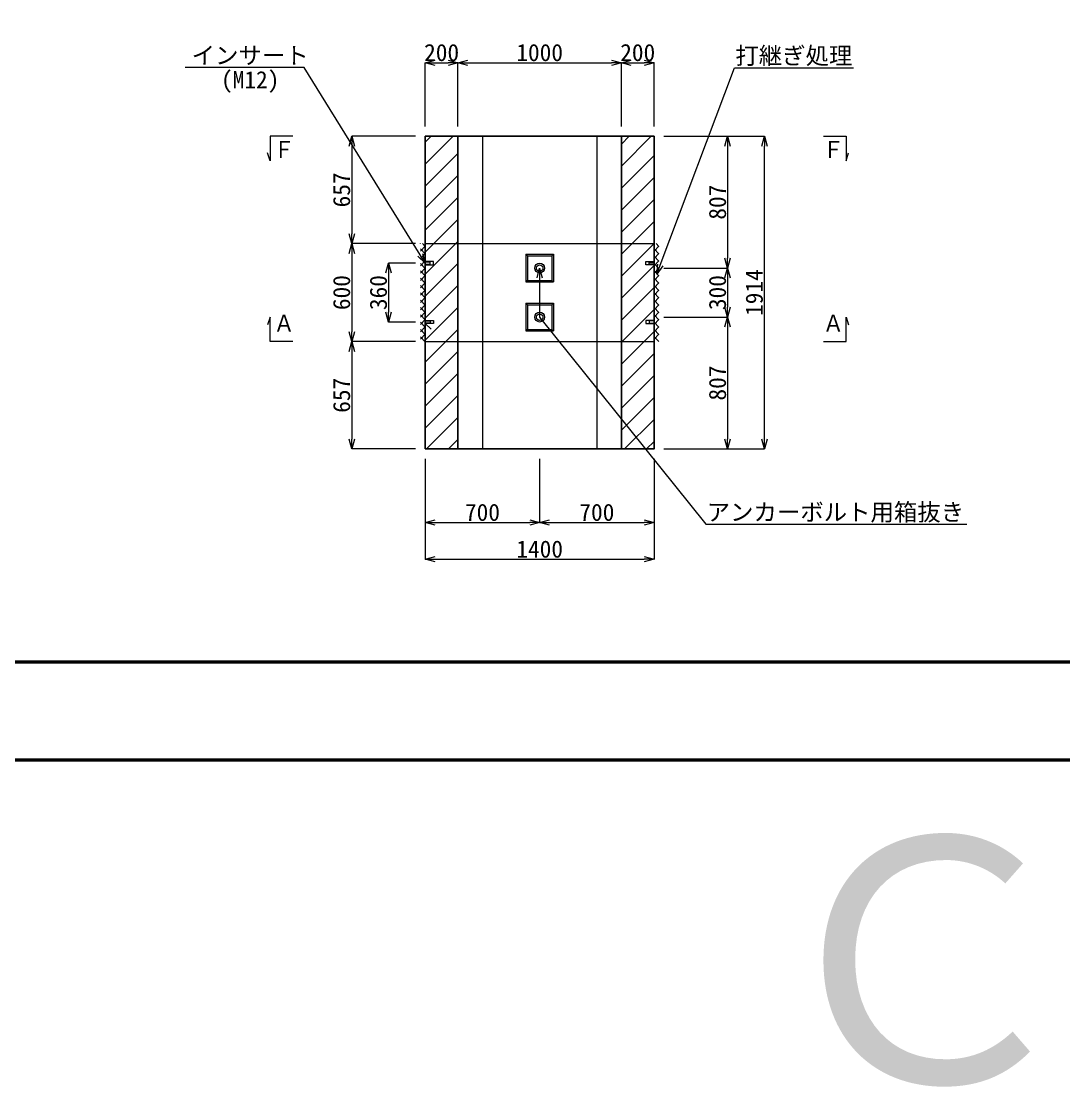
# Model space of a CAD drawing. Header units: millimetres. Extents: x 0 to 126150, y -2000 to 17820.
# Drawn here: x 106998 to 113377, y -2000 to 4521 of the extents above; entities that cross this region are included whole.
import ezdxf
from ezdxf import colors
from ezdxf.entities.mleader import LeaderData, LeaderLine
from ezdxf.enums import TextEntityAlignment as Align
from ezdxf.math import Vec2, Vec3

# ---------------------------------------------------------------- set-up
doc = ezdxf.new("R2010")
doc.units = ezdxf.units.MM
doc.header["$LTSCALE"] = 30
for name, color, linetype, lineweight in [('0その他', 7, 'Continuous', 13), ('0寸法', 7, 'Continuous', 5), ('0文字', 41, 'Continuous', 5), ('1Pca-BOX', 3, 'Continuous', 25), ('1アンカーボルト孔', 30, 'Continuous', 13), ('1打継ぎ処理', 8, 'Continuous', 9), ('3インサート', 32, 'Continuous', 13), ('D-TTL', 2, 'Continuous', 50)]:
    doc.layers.add(name, color=color, linetype=linetype, lineweight=lineweight)
doc.layers.add('D-WORK作業ﾚｲﾔ', color=9, linetype='Continuous', lineweight=5, plot=False)
doc.styles.get("Standard").update_dxf_attribs({"font": 'MS Gothic.ttf'})
doc.styles.add('寸法文字', font='MS Gothic.ttf')
doc.dimstyles.new('1／30', dxfattribs={"dimscale": 30, "dimtxt": 3.5, "dimasz": 2, "dimexe": 0, "dimexo": 2, "dimgap": 0.3, "dimtad": 1, "dimdec": 0, "dimzin": 1, "dimdsep": 46, "dimtxsty": '寸法文字', "dimblk": 'OPEN30', "dimcen": 2.5, "dimclrd": 256, "dimclre": 256, "dimclrt": 256, "dimadec": 0, "dimazin": 0, "dimtfac": 1, "dimtdec": 0, "dimtmove": 0, "dimatfit": 3, "dimldrblk": 'OPEN30', "dimfxl": 1, "dimlwd": -1, "dimlwe": -1, "dimarcsym": 0})

# ---------------------------------------------------------------- blocks, each defined once
blk = doc.blocks.new('_Open30')
at = {"color": 0, "linetype": 'ByBlock', "lineweight": -2}
for p, q in [((-1, 0.27), (0, 0)), ((0, 0), (-1, -0.27)), ((0, 0), (-1, 0))]:
    blk.add_line(p, q, dxfattribs=at)
blk = doc.blocks.new('*D381')
at = {"layer": '0寸法', "transparency": 16777216}
for p, q in [((110930.1, 3817.3), (111545.1, 3817.3)), ((111545.1, 1963.3), (111545.1, 3757.3)), ((110930.1, 1903.3), (111545.1, 1903.3))]:
    blk.add_line(p, q, dxfattribs=at)
at = {"layer": 'Defpoints', "color": 0, "transparency": 16777216}
for p in [(110870.1, 3817.3), (111545.1, 3817.3), (110870.1, 1903.3)]:
    blk.add_point(p, dxfattribs=at)
at = {"layer": '0寸法', "transparency": 16777216, "xscale": 60, "yscale": 60, "zscale": 60}
for p, rotation in [((111545.1, 3817.3), 90), ((111545.1, 1903.3), 270)]:
    blk.add_blockref('_Open30', p, dxfattribs=dict(at, rotation=rotation))
at = {"layer": '0寸法', "transparency": 16777216, "insert": (111483.6, 2860.3), "char_height": 105, "attachment_point": 5, "rotation": 90, "style": '寸法文字'}
blk.add_mtext('1914', dxfattribs=at)
blk = doc.blocks.new('*D382')
at = {"layer": '0寸法', "transparency": 16777216}
for p, q in [((109470.1, 3877.3), (109470.1, 4267.3)), ((109530.1, 4267.3), (109610.1, 4267.3)), ((109670.1, 3877.3), (109670.1, 4267.3))]:
    blk.add_line(p, q, dxfattribs=at)
at = {"layer": 'Defpoints', "color": 0, "transparency": 16777216}
for p in [(109670.1, 4267.3), (109470.1, 3817.3), (109670.1, 3817.3)]:
    blk.add_point(p, dxfattribs=at)
at = {"layer": '0寸法', "transparency": 16777216, "xscale": 60, "yscale": 60, "zscale": 60, "rotation": 180}
blk.add_blockref('_Open30', (109470.1, 4267.3), dxfattribs=at)
at = {"layer": '0寸法', "transparency": 16777216, "xscale": 60, "yscale": 60, "zscale": 60}
blk.add_blockref('_Open30', (109670.1, 4267.3), dxfattribs=at)
at = {"layer": '0寸法', "transparency": 16777216, "insert": (109570.1, 4328.8), "char_height": 105, "attachment_point": 5, "style": '寸法文字'}
blk.add_mtext('200', dxfattribs=at)
blk = doc.blocks.new('*D383')
at = {"layer": '0寸法', "transparency": 16777216}
for p, q in [((109670.1, 3877.3), (109670.1, 4267.3)), ((109730.1, 4267.3), (110610.1, 4267.3)), ((110670.1, 3877.3), (110670.1, 4267.3))]:
    blk.add_line(p, q, dxfattribs=at)
at = {"layer": 'Defpoints', "color": 0, "transparency": 16777216}
for p in [(110670.1, 4267.3), (109670.1, 3817.3), (110670.1, 3817.3)]:
    blk.add_point(p, dxfattribs=at)
at = {"layer": '0寸法', "transparency": 16777216, "xscale": 60, "yscale": 60, "zscale": 60, "rotation": 180}
blk.add_blockref('_Open30', (109670.1, 4267.3), dxfattribs=at)
at = {"layer": '0寸法', "transparency": 16777216, "xscale": 60, "yscale": 60, "zscale": 60}
blk.add_blockref('_Open30', (110670.1, 4267.3), dxfattribs=at)
at = {"layer": '0寸法', "transparency": 16777216, "insert": (110170.1, 4328.8), "char_height": 105, "attachment_point": 5, "style": '寸法文字'}
blk.add_mtext('1000', dxfattribs=at)
blk = doc.blocks.new('*D384')
at = {"layer": '0寸法', "transparency": 16777216}
for p, q in [((110670.1, 3877.3), (110670.1, 4267.3)), ((110730.1, 4267.3), (110810.1, 4267.3)), ((110870.1, 3877.3), (110870.1, 4267.3))]:
    blk.add_line(p, q, dxfattribs=at)
at = {"layer": 'Defpoints', "color": 0, "transparency": 16777216}
for p in [(110870.1, 4267.3), (110670.1, 3817.3), (110870.1, 3817.3)]:
    blk.add_point(p, dxfattribs=at)
at = {"layer": '0寸法', "transparency": 16777216, "xscale": 60, "yscale": 60, "zscale": 60, "rotation": 180}
blk.add_blockref('_Open30', (110670.1, 4267.3), dxfattribs=at)
at = {"layer": '0寸法', "transparency": 16777216, "xscale": 60, "yscale": 60, "zscale": 60}
blk.add_blockref('_Open30', (110870.1, 4267.3), dxfattribs=at)
at = {"layer": '0寸法', "transparency": 16777216, "insert": (110770.1, 4328.8), "char_height": 105, "attachment_point": 5, "style": '寸法文字'}
blk.add_mtext('200', dxfattribs=at)
blk = doc.blocks.new('*D385')
at = {"layer": '0寸法', "transparency": 16777216}
for p, q in [((109470.1, 1843.3), (109470.1, 1228.3)), ((110870.1, 1843.3), (110870.1, 1228.3)), ((109530.1, 1228.3), (110810.1, 1228.3))]:
    blk.add_line(p, q, dxfattribs=at)
at = {"layer": 'Defpoints', "color": 0, "transparency": 16777216}
for p in [(109470.1, 1903.3), (110870.1, 1903.3), (110870.1, 1228.3)]:
    blk.add_point(p, dxfattribs=at)
at = {"layer": '0寸法', "transparency": 16777216, "xscale": 60, "yscale": 60, "zscale": 60, "rotation": 180}
blk.add_blockref('_Open30', (109470.1, 1228.3), dxfattribs=at)
at = {"layer": '0寸法', "transparency": 16777216, "xscale": 60, "yscale": 60, "zscale": 60}
blk.add_blockref('_Open30', (110870.1, 1228.3), dxfattribs=at)
at = {"layer": '0寸法', "transparency": 16777216, "insert": (110170.1, 1289.8), "char_height": 105, "attachment_point": 5, "style": '寸法文字'}
blk.add_mtext('1400', dxfattribs=at)
blk = doc.blocks.new('*D317')
at = {"layer": '0寸法', "transparency": 16777216}
for p, q in [((109470.1, 1843.3), (109470.1, 1453.3)), ((110170.1, 1843.3), (110170.1, 1453.3)), ((109530.1, 1453.3), (110110.1, 1453.3))]:
    blk.add_line(p, q, dxfattribs=at)
at = {"layer": 'Defpoints', "color": 0, "transparency": 16777216}
for p in [(109470.1, 1903.3), (110170.1, 1903.3), (110170.1, 1453.3)]:
    blk.add_point(p, dxfattribs=at)
at = {"layer": '0寸法', "transparency": 16777216, "xscale": 60, "yscale": 60, "zscale": 60, "rotation": 180}
blk.add_blockref('_Open30', (109470.1, 1453.3), dxfattribs=at)
at = {"layer": '0寸法', "transparency": 16777216, "xscale": 60, "yscale": 60, "zscale": 60}
blk.add_blockref('_Open30', (110170.1, 1453.3), dxfattribs=at)
at = {"layer": '0寸法', "transparency": 16777216, "insert": (109820.1, 1514.8), "char_height": 105, "attachment_point": 5, "style": '寸法文字'}
blk.add_mtext('700', dxfattribs=at)
blk = doc.blocks.new('*D316')
at = {"layer": '0寸法', "transparency": 16777216}
for p, q in [((110170.1, 1843.3), (110170.1, 1453.3)), ((110870.1, 1843.3), (110870.1, 1453.3)), ((110230.1, 1453.3), (110810.1, 1453.3))]:
    blk.add_line(p, q, dxfattribs=at)
at = {"layer": 'Defpoints', "color": 0, "transparency": 16777216}
for p in [(110170.1, 1903.3), (110870.1, 1903.3), (110870.1, 1453.3)]:
    blk.add_point(p, dxfattribs=at)
at = {"layer": '0寸法', "transparency": 16777216, "xscale": 60, "yscale": 60, "zscale": 60, "rotation": 180}
blk.add_blockref('_Open30', (110170.1, 1453.3), dxfattribs=at)
at = {"layer": '0寸法', "transparency": 16777216, "xscale": 60, "yscale": 60, "zscale": 60}
blk.add_blockref('_Open30', (110870.1, 1453.3), dxfattribs=at)
at = {"layer": '0寸法', "transparency": 16777216, "insert": (110520.1, 1514.8), "char_height": 105, "attachment_point": 5, "style": '寸法文字'}
blk.add_mtext('700', dxfattribs=at)
blk = doc.blocks.new('アンカーボルト箱抜_平面')
for p, q in [((-85, -85), (-85, 85)), ((-85, 85), (85, 85)), ((-75, 75), (-85, 85)), ((-75, -75), (-75, 75)), ((-75, 75), (75, 75)), ((75, 75), (85, 85)), ((75, -75), (75, 75)), ((85, -85), (85, 85)), ((-75, -75), (-85, -85)), ((-85, -85), (85, -85)), ((-75, -75), (75, -75)), ((75, -75), (85, -85))]:
    blk.add_line(p, q)
for radius in [30, 20]:
    blk.add_circle((0, 0), radius)
blk = doc.blocks.new('*D413')
at = {"layer": '0寸法', "transparency": 16777216}
for p, q in [((109410.1, 3817.3), (109020.1, 3817.3)), ((109020.1, 3757.3), (109020.1, 3220.3)), ((109410.1, 3160.3), (109020.1, 3160.3))]:
    blk.add_line(p, q, dxfattribs=at)
at = {"layer": 'Defpoints', "color": 0, "transparency": 16777216}
for p in [(109470.1, 3817.3), (109020.1, 3160.3), (109470.1, 3160.3)]:
    blk.add_point(p, dxfattribs=at)
at = {"layer": '0寸法', "transparency": 16777216, "xscale": 60, "yscale": 60, "zscale": 60}
for p, rotation in [((109020.1, 3817.3), 90), ((109020.1, 3160.3), 270)]:
    blk.add_blockref('_Open30', p, dxfattribs=dict(at, rotation=rotation))
at = {"layer": '0寸法', "transparency": 16777216, "insert": (108958.6, 3488.8), "char_height": 105, "attachment_point": 5, "rotation": 90, "style": '寸法文字'}
blk.add_mtext('657', dxfattribs=at)
blk = doc.blocks.new('*D414')
at = {"layer": '0寸法', "transparency": 16777216}
for p, q in [((109410.1, 3160.3), (109020.1, 3160.3)), ((109020.1, 3100.3), (109020.1, 2620.3)), ((109410.1, 2560.3), (109020.1, 2560.3))]:
    blk.add_line(p, q, dxfattribs=at)
at = {"layer": 'Defpoints', "color": 0, "transparency": 16777216}
for p in [(109470.1, 3160.3), (109020.1, 2560.3), (109470.1, 2560.3)]:
    blk.add_point(p, dxfattribs=at)
at = {"layer": '0寸法', "transparency": 16777216, "xscale": 60, "yscale": 60, "zscale": 60}
for p, rotation in [((109020.1, 3160.3), 90), ((109020.1, 2560.3), 270)]:
    blk.add_blockref('_Open30', p, dxfattribs=dict(at, rotation=rotation))
at = {"layer": '0寸法', "transparency": 16777216, "insert": (108958.6, 2860.3), "char_height": 105, "attachment_point": 5, "rotation": 90, "style": '寸法文字'}
blk.add_mtext('600', dxfattribs=at)
blk = doc.blocks.new('*D415')
at = {"layer": '0寸法', "transparency": 16777216}
for p, q in [((109410.1, 2560.3), (109020.1, 2560.3)), ((109020.1, 2500.3), (109020.1, 1963.3)), ((109410.1, 1903.3), (109020.1, 1903.3))]:
    blk.add_line(p, q, dxfattribs=at)
at = {"layer": 'Defpoints', "color": 0, "transparency": 16777216}
for p in [(109470.1, 2560.3), (109020.1, 1903.3), (109470.1, 1903.3)]:
    blk.add_point(p, dxfattribs=at)
at = {"layer": '0寸法', "transparency": 16777216, "xscale": 60, "yscale": 60, "zscale": 60}
for p, rotation in [((109020.1, 2560.3), 90), ((109020.1, 1903.3), 270)]:
    blk.add_blockref('_Open30', p, dxfattribs=dict(at, rotation=rotation))
at = {"layer": '0寸法', "transparency": 16777216, "insert": (108958.6, 2231.8), "char_height": 105, "attachment_point": 5, "rotation": 90, "style": '寸法文字'}
blk.add_mtext('657', dxfattribs=at)
blk = doc.blocks.new('*D416')
at = {"layer": '0寸法', "transparency": 16777216}
for p, q in [((110930.1, 3817.3), (111320.1, 3817.3)), ((111320.1, 3757.3), (111320.1, 3070.3)), ((110930.1, 3010.3), (111320.1, 3010.3))]:
    blk.add_line(p, q, dxfattribs=at)
at = {"layer": 'Defpoints', "color": 0, "transparency": 16777216}
for p in [(110870.1, 3817.3), (110870.1, 3010.3), (111320.1, 3010.3)]:
    blk.add_point(p, dxfattribs=at)
at = {"layer": '0寸法', "transparency": 16777216, "xscale": 60, "yscale": 60, "zscale": 60}
for p, rotation in [((111320.1, 3817.3), 90), ((111320.1, 3010.3), 270)]:
    blk.add_blockref('_Open30', p, dxfattribs=dict(at, rotation=rotation))
at = {"layer": '0寸法', "transparency": 16777216, "insert": (111258.6, 3413.8), "char_height": 105, "attachment_point": 5, "rotation": 90, "style": '寸法文字'}
blk.add_mtext('807', dxfattribs=at)
blk = doc.blocks.new('*D417')
at = {"layer": '0寸法', "transparency": 16777216}
for p, q in [((110930.1, 3010.3), (111320.1, 3010.3)), ((111320.1, 2950.3), (111320.1, 2770.3)), ((110930.1, 2710.3), (111320.1, 2710.3))]:
    blk.add_line(p, q, dxfattribs=at)
at = {"layer": 'Defpoints', "color": 0, "transparency": 16777216}
for p in [(110870.1, 3010.3), (110870.1, 2710.3), (111320.1, 2710.3)]:
    blk.add_point(p, dxfattribs=at)
at = {"layer": '0寸法', "transparency": 16777216, "xscale": 60, "yscale": 60, "zscale": 60}
for p, rotation in [((111320.1, 3010.3), 90), ((111320.1, 2710.3), 270)]:
    blk.add_blockref('_Open30', p, dxfattribs=dict(at, rotation=rotation))
at = {"layer": '0寸法', "transparency": 16777216, "insert": (111258.6, 2860.3), "char_height": 105, "attachment_point": 5, "rotation": 90, "style": '寸法文字'}
blk.add_mtext('300', dxfattribs=at)
blk = doc.blocks.new('*D418')
at = {"layer": '0寸法', "transparency": 16777216}
for p, q in [((110930.1, 2710.3), (111320.1, 2710.3)), ((111320.1, 2650.3), (111320.1, 1963.3)), ((110930.1, 1903.3), (111320.1, 1903.3))]:
    blk.add_line(p, q, dxfattribs=at)
at = {"layer": 'Defpoints', "color": 0, "transparency": 16777216}
for p in [(110870.1, 2710.3), (110870.1, 1903.3), (111320.1, 1903.3)]:
    blk.add_point(p, dxfattribs=at)
at = {"layer": '0寸法', "transparency": 16777216, "xscale": 60, "yscale": 60, "zscale": 60}
for p, rotation in [((111320.1, 2710.3), 90), ((111320.1, 1903.3), 270)]:
    blk.add_blockref('_Open30', p, dxfattribs=dict(at, rotation=rotation))
at = {"layer": '0寸法', "transparency": 16777216, "insert": (111258.6, 2306.8), "char_height": 105, "attachment_point": 5, "rotation": 90, "style": '寸法文字'}
blk.add_mtext('807', dxfattribs=at)
blk = doc.blocks.new('*D419')
at = {"layer": '0寸法', "transparency": 16777216}
for p, q in [((109410.1, 3040.3), (109245.1, 3040.3)), ((109245.1, 2980.3), (109245.1, 2740.3)), ((109410.1, 2680.3), (109245.1, 2680.3))]:
    blk.add_line(p, q, dxfattribs=at)
at = {"layer": 'Defpoints', "color": 0, "transparency": 16777216}
for p in [(109470.1, 3040.3), (109245.1, 2680.3), (109470.1, 2680.3)]:
    blk.add_point(p, dxfattribs=at)
at = {"layer": '0寸法', "transparency": 16777216, "xscale": 60, "yscale": 60, "zscale": 60}
for p, rotation in [((109245.1, 3040.3), 90), ((109245.1, 2680.3), 270)]:
    blk.add_blockref('_Open30', p, dxfattribs=dict(at, rotation=rotation))
at = {"layer": '0寸法', "transparency": 16777216, "insert": (109183.6, 2860.3), "char_height": 105, "attachment_point": 5, "rotation": 90, "style": '寸法文字'}
blk.add_mtext('360', dxfattribs=at)
blk = doc.blocks.new('A$C357E2984')
at = {"layer": '3インサート'}
for p, q in [((-50, 9.5), (0, 9.5)), ((-50, -9.5), (-50, 9.5)), ((-30, 6.5), (0, 6.5)), ((-30, -6.5), (-30, 6.5)), ((0, 9.5), (0, -9.5)), ((0, -9.5), (-50, -9.5)), ((0, -6.5), (-30, -6.5))]:
    blk.add_line(p, q, dxfattribs=at)

msp = doc.modelspace()

# ---------------------------------------------------------------- hatches: boundary and pattern name
at = {"layer": '0その他'}
h = msp.add_hatch(dxfattribs=at)
h.set_pattern_fill('ANSI31', color=256, scale=30)
h.set_pattern_definition([(45, (50460, 0), (-67.35192, 67.35192), [])])
h.paths.add_polyline_path([(109670.1, 3817.3), (109470.1, 3817.3), (109470.1, 1903.3), (109670.1, 1903.3)])
h.paths.add_polyline_path([(110870.1, 3817.3), (110670.1, 3817.3), (110670.1, 1903.3), (110870.1, 1903.3)])
at = {"layer": '1打継ぎ処理'}
h = msp.add_hatch(dxfattribs=at)
h.set_pattern_fill('ANSI37', color=256, scale=10)
h.paths.add_polyline_path([(109470.1, 3160.3), (109440.1, 3160.3), (109440.1, 2560.3), (109470.1, 2560.3)])
h = msp.add_hatch(dxfattribs=at)
h.set_pattern_fill('ANSI37', color=256, scale=10)
h.set_pattern_definition([(45, (1430, 0), (-22.45064, 22.45064), []), (135, (1430, 0), (-22.45064, -22.45064), [])])
h.paths.add_polyline_path([(110900.1, 3160.3), (110870.1, 3160.3), (110870.1, 2560.3), (110900.1, 2560.3)])

# ---------------------------------------------------------------- linework, layer by layer
at = {"layer": '0文字'}
for points in [[(108659.2, 3817.3), (108520.1, 3817.3), (108520.1, 3666.7), (108505.4, 3715.2)], [(111906, 3817.3), (112045.1, 3817.3), (112045.1, 3666.7), (112059.7, 3715.2)], [(108659.2, 2560.3), (108520.1, 2560.3), (108520.1, 2710.9), (108505.4, 2662.4)], [(111906, 2560.3), (112045.1, 2560.3), (112045.1, 2710.9), (112059.7, 2662.4)]]:
    msp.add_lwpolyline(points, dxfattribs=at)
at = {"layer": '1Pca-BOX'}
for p, q in [((109670.1, 3817.3), (109670.1, 1903.3)), ((110670.1, 3817.3), (110670.1, 1903.3))]:
    msp.add_line(p, q, dxfattribs=at)
at = {"layer": '1Pca-BOX', "lineweight": 9}
for p, q in [((109820.1, 3817.3), (109820.1, 1903.3)), ((110520.1, 3817.3), (110520.1, 1903.3))]:
    msp.add_line(p, q, dxfattribs=at)
at = {"layer": '1Pca-BOX'}
msp.add_lwpolyline([(109470.1, 1903.3), (110870.1, 1903.3), (110870.1, 3817.3), (109470.1, 3817.3)], close=True, dxfattribs=at)
at = {"layer": '1打継ぎ処理'}
msp.add_line((109470.1, 2670.8), (109507, 2636), dxfattribs=at)
at = {"layer": 'D-TTL'}
for points in [[(100920, 0), (126150, 0), (126150, 17820), (100920, 17820)], [(101520, 600), (125550, 600), (125550, 17220), (101520, 17220)]]:
    msp.add_lwpolyline(points, close=True, dxfattribs=at)
at = {"layer": 'D-WORK作業ﾚｲﾔ'}
for p, q in [((109470.1, 3160.3), (110870.1, 3160.3)), ((109470.1, 2560.3), (110870.1, 2560.3))]:
    msp.add_line(p, q, dxfattribs=at)

# ---------------------------------------------------------------- block references
at = {"layer": '1アンカーボルト孔', "rotation": 270}
for p in [(110170.1, 3010.3), (110170.1, 2710.3)]:
    msp.add_blockref('アンカーボルト箱抜_平面', p, dxfattribs=at)
at = {"layer": '3インサート', "xscale": -1}
msp.add_blockref('A$C357E2984', (109470.1, 3040.3), dxfattribs=at)
at = {"layer": '3インサート'}
msp.add_blockref('A$C357E2984', (110870.1, 3040.3), dxfattribs=at)
at = {"layer": '3インサート', "rotation": 180}
msp.add_blockref('A$C357E2984', (109470.1, 2680.3), dxfattribs=at)
at = {"layer": '3インサート', "xscale": -1, "rotation": 180}
msp.add_blockref('A$C357E2984', (110870.1, 2680.3), dxfattribs=at)

# ---------------------------------------------------------------- texts
msp.add_text('Ｃ１', height=1500).set_placement((113535, -2425.2), align=Align.BOTTOM_CENTER)
at = {"layer": '0文字', "width": 0.9}
for s, p in [('Ｆ', (108541.8, 3683.8)), ('Ｆ', (111902.4, 3683.8)), ('Ａ', (108541.8, 2620.3)), ('Ａ', (111902.4, 2620.3))]:
    msp.add_text(s, height=105, dxfattribs=at).set_placement(p)

# ---------------------------------------------------------------- dimensions: what is measured, and where the dimension line sits
at = {"layer": '0寸法'}
for base, p1, p2, picture, middle in [((109670.1, 4267.3), (109470.1, 3817.3), (109670.1, 3817.3), '*D382', (109570.1, 4267.3)), ((110870.1, 4267.3), (110670.1, 3817.3), (110870.1, 3817.3), '*D384', (110770.1, 4267.3))]:
    dim = msp.add_linear_dim(base=base, p1=p1, p2=p2, dimstyle='1／30', dxfattribs=at)
    dim.commit()
    dim.dimension.update_dxf_attribs({"geometry": picture, "text_midpoint": middle, "dimtype": 160})
for base, p1, p2, picture, middle in [((110670.1, 4267.3), (109670.1, 3817.3), (110670.1, 3817.3), '*D383', (110170.1, 4328.8)), ((110870.1, 1228.3), (109470.1, 1903.3), (110870.1, 1903.3), '*D385', (110170.1, 1289.8)), ((110170.1, 1453.3), (109470.1, 1903.3), (110170.1, 1903.3), '*D317', (109820.1, 1514.8)), ((110870.1, 1453.3), (110170.1, 1903.3), (110870.1, 1903.3), '*D316', (110520.1, 1514.8))]:
    dim = msp.add_linear_dim(base=base, p1=p1, p2=p2, dimstyle='1／30', dxfattribs=at)
    dim.commit()
    dim.dimension.update_dxf_attribs({"geometry": picture, "text_midpoint": middle})
for base, p1, p2, picture, middle in [((109020.1, 3160.3), (109470.1, 3817.3), (109470.1, 3160.3), '*D413', (108958.6, 3488.8)), ((111545.1, 3817.3), (110870.1, 1903.3), (110870.1, 3817.3), '*D381', (111483.6, 2860.3)), ((111320.1, 3010.3), (110870.1, 3817.3), (110870.1, 3010.3), '*D416', (111258.6, 3413.8)), ((109020.1, 2560.3), (109470.1, 3160.3), (109470.1, 2560.3), '*D414', (108958.6, 2860.3)), ((109245.1, 2680.3), (109470.1, 3040.3), (109470.1, 2680.3), '*D419', (109183.6, 2860.3)), ((111320.1, 2710.3), (110870.1, 3010.3), (110870.1, 2710.3), '*D417', (111258.6, 2860.3)), ((111320.1, 1903.3), (110870.1, 2710.3), (110870.1, 1903.3), '*D418', (111258.6, 2306.8)), ((109020.1, 1903.3), (109470.1, 2560.3), (109470.1, 1903.3), '*D415', (108958.6, 2231.8))]:
    dim = msp.add_linear_dim(base=base, p1=p1, p2=p2, angle=90, dimstyle='1／30', dxfattribs=at)
    dim.commit()
    dim.dimension.update_dxf_attribs({"geometry": picture, "text_midpoint": middle})

# ---------------------------------------------------------------- leaders
at = {"layer": '0文字'}
ml = msp.add_multileader_mtext('Standard', dxfattribs=at)
ml.set_content('インサート\\P(M12)', color=256, style='寸法文字')
ml.set_leader_properties(color=256, linetype='ByLayer', lineweight=-1)
ml.set_arrow_properties(name='OPEN30')
ml.build(insert=Vec2(0, 0))
ml.multileader.update_dxf_attribs({"text_left_attachment_type": 6, "text_right_attachment_type": 6, "dogleg_length": 0, "arrow_head_size": 60, "scale": 100})
ctx = ml.context
ctx.base_point, ctx.scale, ctx.char_height, ctx.arrow_head_size, ctx.landing_gap_size, ctx.plane_origin = Vec3(108068.1, 4238.5), 100, 105, 60, 6, Vec3(110009.3, 3459.1)
ctx.left_attachment, ctx.right_attachment, ctx.text_align_type = 6, 6, 1
notes = []
notes.append((ctx, [(0, (1, 1, 0), (108729.3, 4238.5), (-1, 0), 0, [(1, [(109470.1, 3040.3)], 0, [])])]))
ctx.mtext.insert, ctx.mtext.alignment, ctx.mtext.line_spacing_factor, ctx.mtext.flow_direction = Vec3(108398.7, 4364.5), 2, 0.85, 5
ml = msp.add_multileader_mtext('Standard', dxfattribs=at)
ml.set_content('打継ぎ処理', color=256, style='寸法文字')
ml.set_leader_properties(color=256, linetype='ByLayer', lineweight=-1)
ml.set_arrow_properties(name='OPEN30')
ml.build(insert=Vec2(0, 0))
ml.multileader.update_dxf_attribs({"text_left_attachment_type": 6, "text_right_attachment_type": 6, "dogleg_length": 0, "arrow_head_size": 60, "scale": 100})
ctx = ml.context
ctx.base_point, ctx.scale, ctx.char_height, ctx.arrow_head_size, ctx.landing_gap_size, ctx.plane_origin = Vec3(111361.5, 4236.9), 100, 105, 60, 6, Vec3(110949.8, 3248.3)
ctx.left_attachment, ctx.right_attachment = 6, 6
notes.append((ctx, [(0, (1, 1, 0), (111361.5, 4236.9), (1, 0), 0, [(0, [(110886.9, 2972.6)], 0, [])])]))
ctx.mtext.insert, ctx.mtext.flow_direction = Vec3(111367.5, 4362.9), 5
ml = msp.add_multileader_mtext('Standard', dxfattribs=at)
ml.set_content('アンカーボルト用箱抜き', color=256, style='寸法文字')
ml.set_leader_properties(color=256, linetype='ByLayer', lineweight=-1)
ml.set_arrow_properties(name='OPEN30')
ml.build(insert=Vec2(0, 0))
ml.multileader.update_dxf_attribs({"text_left_attachment_type": 6, "text_right_attachment_type": 6, "dogleg_length": 0, "arrow_head_size": 60, "scale": 100})
ctx = ml.context
ctx.base_point, ctx.scale, ctx.char_height, ctx.arrow_head_size, ctx.landing_gap_size, ctx.plane_origin = Vec3(111186, 1443.4), 100, 105, 60, 6, Vec3(110110.4, 2545.1)
ctx.left_attachment, ctx.right_attachment = 6, 6
notes.append((ctx, [(0, (1, 1, 0), (111186, 1443.4), (1, 0), 0, [(2, [(110170.1, 3010.3), (110170.1, 2710.3), (111186, 1443.4)], 0, [])])]))
ctx.mtext.insert, ctx.mtext.flow_direction = Vec3(111192, 1569.4), 5
for ctx, leaders in notes:
    for number, flags, end, landing, length, lines in leaders:
        leader = LeaderData()
        leader.index, (leader.has_last_leader_line, leader.has_dogleg_vector, leader.attachment_direction) = number, flags
        leader.last_leader_point, leader.dogleg_vector, leader.dogleg_length = Vec3(end), Vec3(landing), length
        for number, points, colour, breaks in lines:
            line = LeaderLine()
            line.index, line.vertices, line.color, line.breaks = number, Vec3.list(points), colors.encode_raw_color(colour), breaks
            leader.lines.append(line)
        ctx.leaders.append(leader)

doc.saveas('drawing.dxf')
